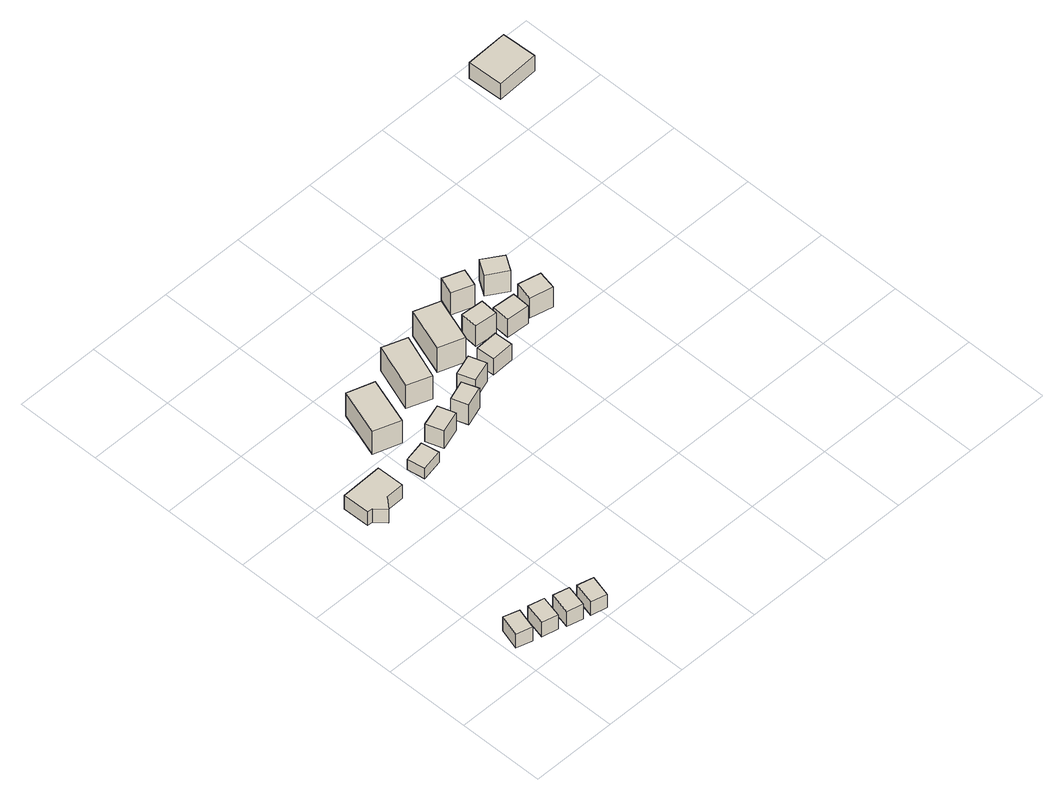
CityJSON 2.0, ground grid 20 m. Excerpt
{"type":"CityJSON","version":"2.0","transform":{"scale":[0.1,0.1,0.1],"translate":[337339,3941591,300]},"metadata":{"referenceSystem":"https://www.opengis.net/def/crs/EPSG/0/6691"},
"CityObjects":{
"building1":{"type":"Building","attributes":{"usage":"403","measuredHeight":4.1,"storeysAboveGround":1,"BuildingIDAttribute.prefecture":"14","BuildingIDAttribute.city":"14151","BuildingDetailAttribute.totalFloorArea":16.3,"BuildingDetailAttribute.buildingFootprintArea":16.3,"BuildingDetailAttribute.buildingStructureType":"601","BuildingDetailAttribute.buildingStructureOrgType":"1","BuildingDetailAttribute.orgUsage":"80","BuildingDetailAttribute.surveyYear":2015},"geometry":[{"type":"Solid","lod":"1","boundaries":[[[[0,1,2,3]],[[2,4,5,3]],[[1,6,4,2]],[[0,7,6,1]],[[3,5,7,0]],[[4,6,7,5]]]]}]},
"building2":{"type":"Building","attributes":{"usage":"403","measuredHeight":4.3,"storeysAboveGround":1,"BuildingIDAttribute.prefecture":"14","BuildingIDAttribute.city":"14151","BuildingDetailAttribute.totalFloorArea":16.3,"BuildingDetailAttribute.buildingFootprintArea":16.3,"BuildingDetailAttribute.buildingStructureType":"601","BuildingDetailAttribute.buildingStructureOrgType":"1","BuildingDetailAttribute.orgUsage":"80","BuildingDetailAttribute.surveyYear":2015},"geometry":[{"type":"Solid","lod":"1","boundaries":[[[[8,9,10,11]],[[10,12,13,11]],[[9,14,12,10]],[[8,15,14,9]],[[11,13,15,8]],[[12,14,15,13]]]]}]},
"building3":{"type":"Building","attributes":{"usage":"403","measuredHeight":4.5,"storeysAboveGround":1,"BuildingIDAttribute.prefecture":"14","BuildingIDAttribute.city":"14151","BuildingDetailAttribute.totalFloorArea":16.3,"BuildingDetailAttribute.buildingFootprintArea":16.3,"BuildingDetailAttribute.buildingStructureType":"601","BuildingDetailAttribute.buildingStructureOrgType":"1","BuildingDetailAttribute.orgUsage":"80","BuildingDetailAttribute.surveyYear":2015},"geometry":[{"type":"Solid","lod":"1","boundaries":[[[[16,17,18,19]],[[18,20,21,19]],[[17,22,20,18]],[[16,23,22,17]],[[19,21,23,16]],[[20,22,23,21]]]]}]},
"building4":{"type":"Building","attributes":{"usage":"402","measuredHeight":13,"storeysAboveGround":1,"BuildingIDAttribute.prefecture":"14","BuildingIDAttribute.city":"14151","BuildingDetailAttribute.totalFloorArea":62.8,"BuildingDetailAttribute.buildingFootprintArea":62.8,"BuildingDetailAttribute.buildingStructureType":"601","BuildingDetailAttribute.buildingStructureOrgType":"1","BuildingDetailAttribute.orgUsage":"101","BuildingDetailAttribute.surveyYear":2015},"geometry":[{"type":"Solid","lod":"1","boundaries":[[[[24,25,26,27,28,29,30]],[[29,31,32,30]],[[28,33,31,29]],[[27,34,33,28]],[[26,35,34,27]],[[25,36,35,26]],[[24,37,36,25]],[[30,32,37,24]],[[31,33,34,35,36,37,32]]]]}]},
"building5":{"type":"Building","attributes":{"usage":"403","measuredHeight":4.1,"storeysAboveGround":1,"BuildingIDAttribute.prefecture":"14","BuildingIDAttribute.city":"14151","BuildingDetailAttribute.totalFloorArea":16.3,"BuildingDetailAttribute.buildingFootprintArea":16.3,"BuildingDetailAttribute.buildingStructureType":"601","BuildingDetailAttribute.buildingStructureOrgType":"1","BuildingDetailAttribute.orgUsage":"80","BuildingDetailAttribute.surveyYear":2015},"geometry":[{"type":"Solid","lod":"1","boundaries":[[[[38,39,40,41]],[[40,42,43,41]],[[39,44,42,40]],[[38,45,44,39]],[[41,43,45,38]],[[42,44,45,43]]]]}]},
"building6":{"type":"Building","attributes":{"usage":"403","storeysAboveGround":1,"BuildingIDAttribute.prefecture":"14","BuildingIDAttribute.city":"14151","BuildingDetailAttribute.totalFloorArea":16.09,"BuildingDetailAttribute.buildingFootprintArea":16.09,"BuildingDetailAttribute.buildingStructureType":"601","BuildingDetailAttribute.buildingStructureOrgType":"1","BuildingDetailAttribute.orgUsage":"80","BuildingDetailAttribute.surveyYear":2015},"geometry":[{"type":"Solid","lod":"1","boundaries":[[[[46,47,48,49]],[[48,50,51,49]],[[47,52,50,48]],[[46,53,52,47]],[[49,51,53,46]],[[50,52,53,51]]]]}]},
"building7":{"type":"Building","attributes":{"usage":"403","measuredHeight":8.4,"storeysAboveGround":1,"BuildingIDAttribute.prefecture":"14","BuildingIDAttribute.city":"14151","BuildingDetailAttribute.totalFloorArea":34.86,"BuildingDetailAttribute.buildingFootprintArea":34.86,"BuildingDetailAttribute.buildingStructureType":"601","BuildingDetailAttribute.buildingStructureOrgType":"1","BuildingDetailAttribute.orgUsage":"80","BuildingDetailAttribute.surveyYear":2015,"BuildingLandSlideRiskAttribute.description":"1","BuildingLandSlideRiskAttribute.areaType":"1"},"geometry":[{"type":"Solid","lod":"1","boundaries":[[[[54,55,56,57]],[[56,58,59,57]],[[55,60,58,56]],[[54,61,60,55]],[[57,59,61,54]],[[58,60,61,59]]]]}]},
"building8":{"type":"Building","attributes":{"usage":"403","measuredHeight":6.4,"storeysAboveGround":1,"BuildingIDAttribute.prefecture":"14","BuildingIDAttribute.city":"14151","BuildingDetailAttribute.totalFloorArea":16.09,"BuildingDetailAttribute.buildingFootprintArea":16.09,"BuildingDetailAttribute.buildingStructureType":"601","BuildingDetailAttribute.buildingStructureOrgType":"1","BuildingDetailAttribute.orgUsage":"80","BuildingDetailAttribute.surveyYear":2015},"geometry":[{"type":"Solid","lod":"1","boundaries":[[[[62,63,64,65]],[[64,66,67,65]],[[63,68,66,64]],[[62,69,68,63]],[[65,67,69,62]],[[66,68,69,67]]]]}]},
"building9":{"type":"Building","attributes":{"usage":"403","measuredHeight":6.8,"storeysAboveGround":1,"BuildingIDAttribute.prefecture":"14","BuildingIDAttribute.city":"14151","BuildingDetailAttribute.totalFloorArea":16.09,"BuildingDetailAttribute.buildingFootprintArea":16.09,"BuildingDetailAttribute.buildingStructureType":"601","BuildingDetailAttribute.buildingStructureOrgType":"1","BuildingDetailAttribute.orgUsage":"80","BuildingDetailAttribute.surveyYear":2015},"geometry":[{"type":"Solid","lod":"1","boundaries":[[[[70,71,72,73]],[[72,74,75,73]],[[71,76,74,72]],[[70,77,76,71]],[[73,75,77,70]],[[74,76,77,75]]]]}]},
"building10":{"type":"Building","attributes":{"usage":"403","measuredHeight":8.7,"storeysAboveGround":1,"BuildingIDAttribute.prefecture":"14","BuildingIDAttribute.city":"14151","BuildingDetailAttribute.totalFloorArea":34.86,"BuildingDetailAttribute.buildingFootprintArea":34.86,"BuildingDetailAttribute.buildingStructureType":"601","BuildingDetailAttribute.buildingStructureOrgType":"1","BuildingDetailAttribute.orgUsage":"80","BuildingDetailAttribute.surveyYear":2015,"BuildingLandSlideRiskAttribute.description":"1","BuildingLandSlideRiskAttribute.areaType":"1"},"geometry":[{"type":"Solid","lod":"1","boundaries":[[[[78,79,80,81]],[[80,82,83,81]],[[79,84,82,80]],[[78,85,84,79]],[[81,83,85,78]],[[82,84,85,83]]]]}]},
"building11":{"type":"Building","attributes":{"usage":"403","measuredHeight":6.8,"storeysAboveGround":1,"BuildingIDAttribute.prefecture":"14","BuildingIDAttribute.city":"14151","BuildingDetailAttribute.totalFloorArea":16.09,"BuildingDetailAttribute.buildingFootprintArea":16.09,"BuildingDetailAttribute.buildingStructureType":"601","BuildingDetailAttribute.buildingStructureOrgType":"1","BuildingDetailAttribute.orgUsage":"80","BuildingDetailAttribute.surveyYear":2015},"geometry":[{"type":"Solid","lod":"1","boundaries":[[[[86,87,88,89]],[[88,90,91,89]],[[87,92,90,88]],[[86,93,92,87]],[[89,91,93,86]],[[90,92,93,91]]]]}]},
"building12":{"type":"Building","attributes":{"usage":"403","measuredHeight":8.7,"storeysAboveGround":1,"BuildingIDAttribute.prefecture":"14","BuildingIDAttribute.city":"14151","BuildingDetailAttribute.totalFloorArea":34.86,"BuildingDetailAttribute.buildingFootprintArea":34.86,"BuildingDetailAttribute.buildingStructureType":"601","BuildingDetailAttribute.buildingStructureOrgType":"1","BuildingDetailAttribute.orgUsage":"80","BuildingDetailAttribute.surveyYear":2015,"BuildingLandSlideRiskAttribute.description":"1","BuildingLandSlideRiskAttribute.areaType":"1"},"geometry":[{"type":"Solid","lod":"1","boundaries":[[[[94,95,96,97]],[[96,98,99,97]],[[95,100,98,96]],[[94,101,100,95]],[[97,99,101,94]],[[98,100,101,99]]]]}]},
"building13":{"type":"Building","attributes":{"usage":"403","measuredHeight":6.9,"storeysAboveGround":1,"BuildingIDAttribute.prefecture":"14","BuildingIDAttribute.city":"14151","BuildingDetailAttribute.totalFloorArea":16.09,"BuildingDetailAttribute.buildingFootprintArea":16.09,"BuildingDetailAttribute.buildingStructureType":"601","BuildingDetailAttribute.buildingStructureOrgType":"1","BuildingDetailAttribute.orgUsage":"80","BuildingDetailAttribute.surveyYear":2015,"BuildingLandSlideRiskAttribute.description":"1","BuildingLandSlideRiskAttribute.areaType":"1"},"geometry":[{"type":"Solid","lod":"1","boundaries":[[[[102,103,104,105]],[[104,106,107,105]],[[103,108,106,104]],[[102,109,108,103]],[[105,107,109,102]],[[106,108,109,107]]]]}]},
"building14":{"type":"Building","attributes":{"usage":"403","measuredHeight":6.9,"storeysAboveGround":1,"BuildingIDAttribute.prefecture":"14","BuildingIDAttribute.city":"14151","BuildingDetailAttribute.totalFloorArea":16.09,"BuildingDetailAttribute.buildingFootprintArea":16.09,"BuildingDetailAttribute.buildingStructureType":"601","BuildingDetailAttribute.buildingStructureOrgType":"1","BuildingDetailAttribute.orgUsage":"80","BuildingDetailAttribute.surveyYear":2015,"BuildingLandSlideRiskAttribute.description":"1","BuildingLandSlideRiskAttribute.areaType":"1"},"geometry":[{"type":"Solid","lod":"1","boundaries":[[[[110,111,112,113]],[[112,114,115,113]],[[111,116,114,112]],[[110,117,116,111]],[[113,115,117,110]],[[114,116,117,115]]]]}]},
"building15":{"type":"Building","attributes":{"usage":"403","measuredHeight":7.3,"storeysAboveGround":1,"BuildingIDAttribute.prefecture":"14","BuildingIDAttribute.city":"14151","BuildingDetailAttribute.totalFloorArea":16.09,"BuildingDetailAttribute.buildingFootprintArea":16.09,"BuildingDetailAttribute.buildingStructureType":"601","BuildingDetailAttribute.buildingStructureOrgType":"1","BuildingDetailAttribute.orgUsage":"80","BuildingDetailAttribute.surveyYear":2015,"BuildingLandSlideRiskAttribute.description":"1","BuildingLandSlideRiskAttribute.areaType":"1"},"geometry":[{"type":"Solid","lod":"1","boundaries":[[[[118,119,120,121]],[[120,122,123,121]],[[119,124,122,120]],[[118,125,124,119]],[[121,123,125,118]],[[122,124,125,123]]]]}]},
"building16":{"type":"Building","attributes":{"usage":"403","measuredHeight":6.1,"storeysAboveGround":1,"BuildingIDAttribute.prefecture":"14","BuildingIDAttribute.city":"14151","BuildingDetailAttribute.totalFloorArea":16.09,"BuildingDetailAttribute.buildingFootprintArea":16.09,"BuildingDetailAttribute.buildingStructureType":"601","BuildingDetailAttribute.buildingStructureOrgType":"1","BuildingDetailAttribute.orgUsage":"80","BuildingDetailAttribute.surveyYear":2015,"BuildingLandSlideRiskAttribute.description":"1","BuildingLandSlideRiskAttribute.areaType":"1"},"geometry":[{"type":"Solid","lod":"1","boundaries":[[[[126,127,128,129]],[[128,130,131,129]],[[127,132,130,128]],[[126,133,132,127]],[[129,131,133,126]],[[130,132,133,131]]]]}]},
"building17":{"type":"Building","attributes":{"usage":"403","measuredHeight":7,"storeysAboveGround":1,"BuildingIDAttribute.prefecture":"14","BuildingIDAttribute.city":"14151","BuildingDetailAttribute.totalFloorArea":16.09,"BuildingDetailAttribute.buildingFootprintArea":16.09,"BuildingDetailAttribute.buildingStructureType":"601","BuildingDetailAttribute.buildingStructureOrgType":"1","BuildingDetailAttribute.orgUsage":"80","BuildingDetailAttribute.surveyYear":2015,"BuildingLandSlideRiskAttribute.description":"1","BuildingLandSlideRiskAttribute.areaType":"1"},"geometry":[{"type":"Solid","lod":"1","boundaries":[[[[134,135,136,137]],[[136,138,139,137]],[[135,140,138,136]],[[134,141,140,135]],[[137,139,141,134]],[[138,140,141,139]]]]}]},
"building18":{"type":"Building","attributes":{"usage":"403","measuredHeight":6.8,"storeysAboveGround":1,"BuildingIDAttribute.prefecture":"14","BuildingIDAttribute.city":"14151","BuildingDetailAttribute.totalFloorArea":16.09,"BuildingDetailAttribute.buildingFootprintArea":16.09,"BuildingDetailAttribute.buildingStructureType":"601","BuildingDetailAttribute.buildingStructureOrgType":"1","BuildingDetailAttribute.orgUsage":"80","BuildingDetailAttribute.surveyYear":2015,"BuildingLandSlideRiskAttribute.description":"1","BuildingLandSlideRiskAttribute.areaType":"1"},"geometry":[{"type":"Solid","lod":"1","boundaries":[[[[142,143,144,145]],[[144,146,147,145]],[[143,148,146,144]],[[142,149,148,143]],[[145,147,149,142]],[[146,148,149,147]]]]}]},
"building19":{"type":"Building","attributes":{"usage":"402","measuredHeight":18,"storeysAboveGround":1,"BuildingIDAttribute.prefecture":"14","BuildingIDAttribute.city":"14151","BuildingDetailAttribute.totalFloorArea":45.58,"BuildingDetailAttribute.buildingFootprintArea":45.58,"BuildingDetailAttribute.buildingStructureType":"601","BuildingDetailAttribute.buildingStructureOrgType":"1","BuildingDetailAttribute.orgUsage":"101","BuildingDetailAttribute.surveyYear":2015,"BuildingLandSlideRiskAttribute.description":"1","BuildingLandSlideRiskAttribute.areaType":"1"},"geometry":[{"type":"Solid","lod":"1","boundaries":[[[[150,151,152,153]],[[152,154,155,153]],[[151,156,154,152]],[[150,157,156,151]],[[153,155,157,150]],[[154,156,157,155]]]]}]}
},
"vertices":[
[11,66,12],[26,116,12],[62,105,12],[48,56,12],[62,105,52],[48,56,52],[26,116,52],[11,66,52],
[67,50,13],[79,100,13],[116,91,13],[104,41,13],[116,91,54],[104,41,54],[79,100,54],[67,50,54],
[120,34,13],[132,84,13],[169,75,13],[157,25,13],[169,75,56],[157,25,56],[132,84,56],[120,34,56],
[57,459,70],[36,434,70],[14,458,70],[2,458,70],[1,521,70],[99,524,70],[100,460,70],[99,524,109],[100,460,109],[1,521,109],[2,458,109],[14,458,109],[36,434,109],[57,459,109],
[171,19,17],[184,69,17],[221,60,17],[208,10,17],[221,60,55],[208,10,55],[184,69,55],[171,19,55],
[211,517,68],[218,476,68],[168,466,68],[161,507,68],[168,466,98],[161,507,98],[218,476,98],[211,517,98],
[192,551,86],[131,572,86],[167,679,86],[228,659,86],[167,679,152],[228,659,152],[131,572,152],[192,551,152],
[282,544,77],[295,505,77],[245,488,77],[232,528,77],[245,488,128],[232,528,128],[295,505,128],[282,544,128],
[359,554,72],[372,517,72],[326,501,72],[313,538,72],[326,501,129],[313,538,129],[372,517,129],[359,554,129],
[315,588,88],[260,608,88],[297,712,88],[353,692,88],[297,712,155],[353,692,155],[260,608,155],[315,588,155],
[420,595,70],[433,556,70],[385,540,70],[372,579,70],[385,540,124],[372,579,124],[433,556,124],[420,595,124],
[382,641,70],[417,742,70],[475,722,70],[440,621,70],[475,722,141],[440,621,141],[417,742,141],[382,641,141],
[511,610,59],[513,568,59],[461,565,59],[458,608,59],[461,565,106],[458,608,106],[513,568,106],[511,610,106],
[497,687,53],[549,683,53],[546,642,53],[494,646,53],[546,642,112],[494,646,112],[549,683,112],[497,687,112],
[579,760,56],[565,719,56],[517,737,56],[532,777,56],[517,737,119],[532,777,119],[565,719,119],[579,760,119],
[617,664,41],[615,623,41],[562,626,41],[564,668,41],[562,626,93],[564,668,93],[615,623,93],[617,664,93],
[675,742,40],[652,707,40],[608,735,40],[631,771,40],[608,735,100],[631,771,100],[652,707,100],[675,742,100],
[650,686,22],[702,674,22],[693,631,22],[640,643,22],[693,631,79],[640,643,79],[702,674,79],[650,686,79],
[1016,1175,6],[1115,1179,6],[1118,1097,6],[1019,1093,6],[1118,1097,51],[1019,1093,51],[1115,1179,51],[1016,1175,51]
]}
